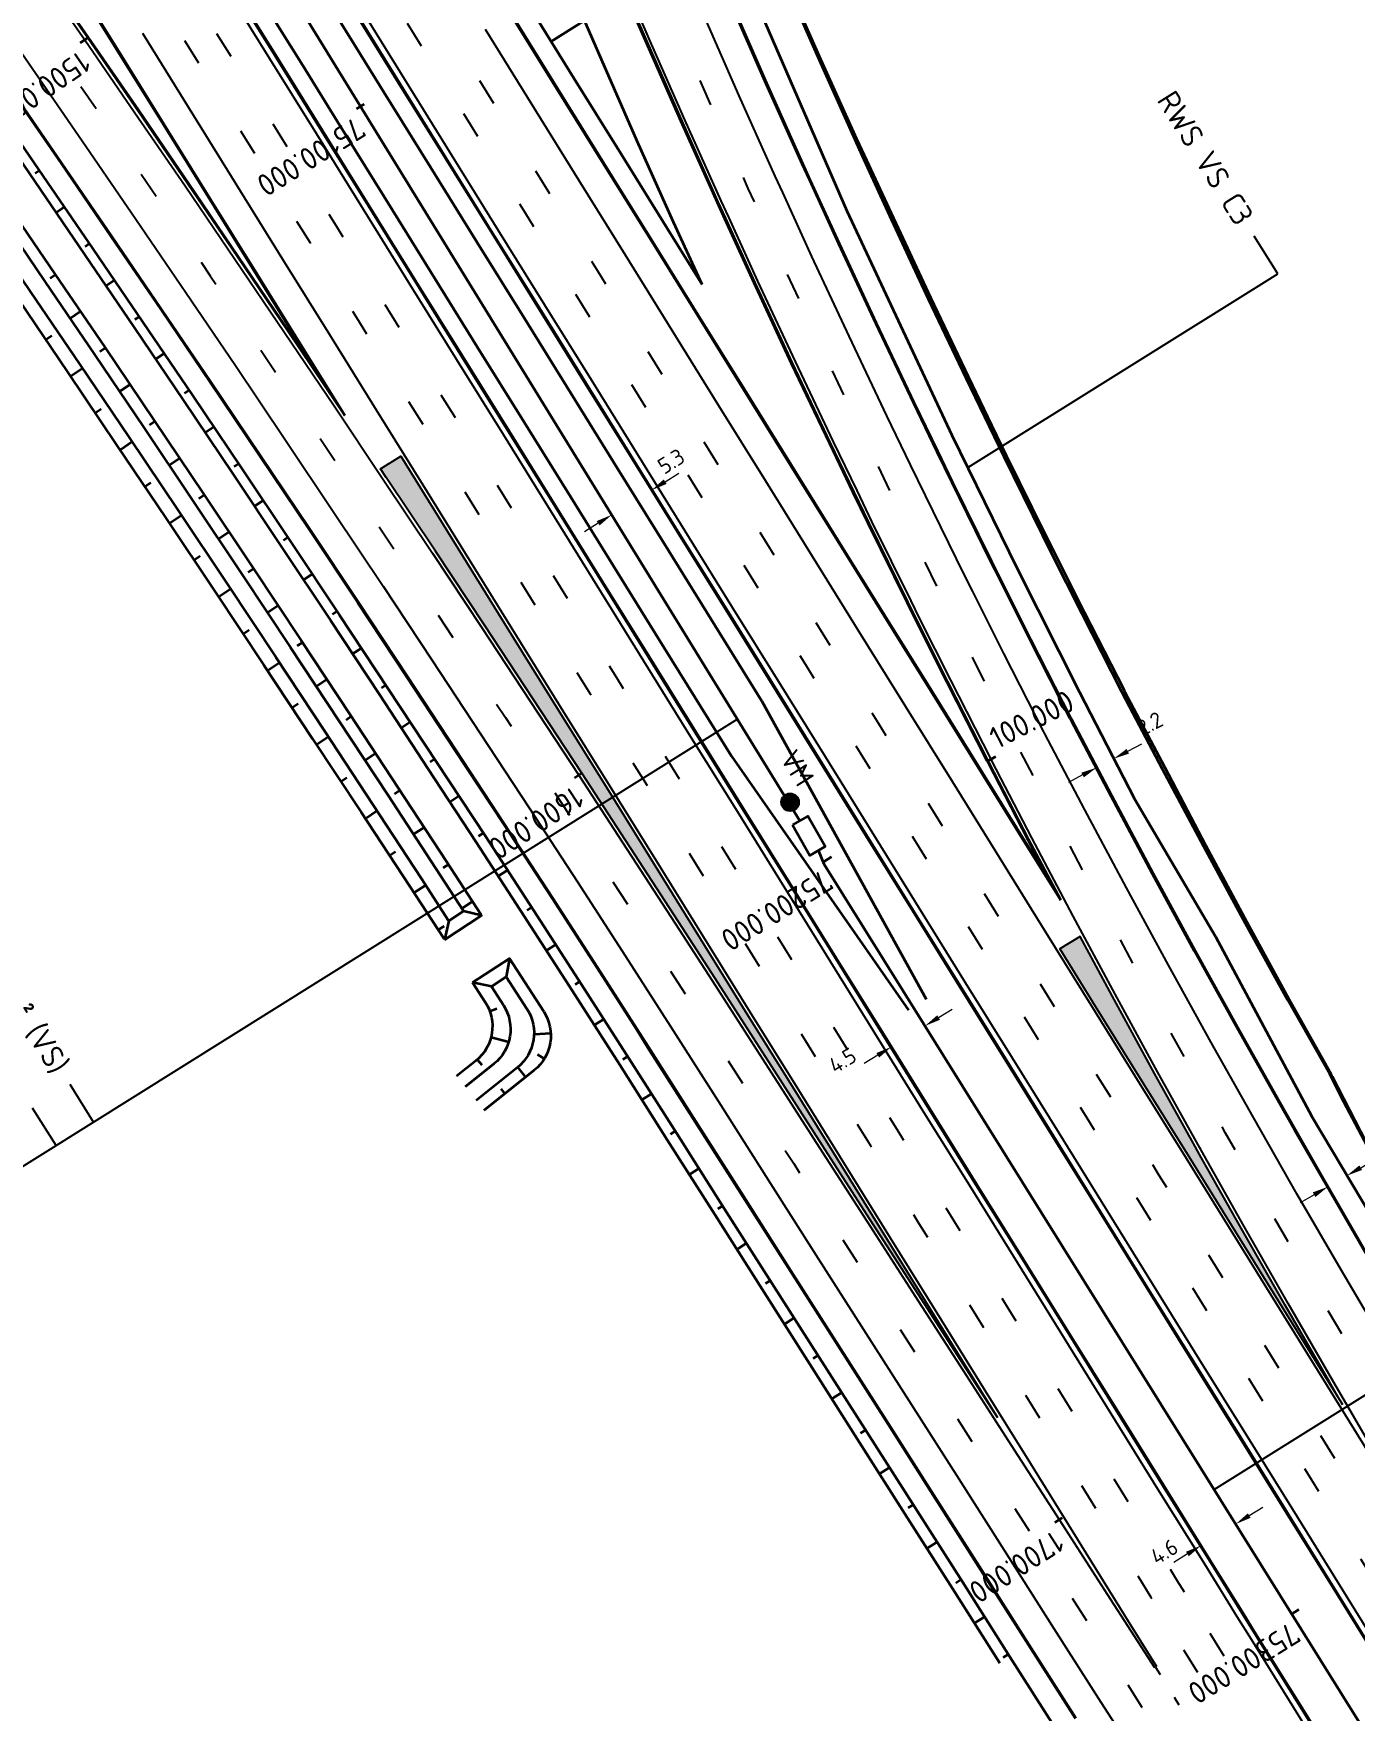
# Model space of a CAD drawing. Header units: metres. Extents: x 134219 to 139178, y 438661 to 444352.
# Drawn here: x 135722.4 to 135871.5, y 442470.7 to 442660 of the extents above; entities that cross this region are included whole.
import ezdxf
from ezdxf.enums import TextEntityAlignment as Align

# ---------------------------------------------------------------- set-up
doc = ezdxf.new("R2010")
doc.units = ezdxf.units.M
doc.linetypes.add('13strp', pattern=[4, 1, -3])
doc.linetypes.add('39strp', pattern=[12, 3, -9])
doc.layers.get('DEFPOINTS').update_dxf_attribs({"color": 193})
for name, color, linetype, lineweight in [('N-WE-KL-ET_HULPSTUK_MOF-S', 10, 'Continuous', 25), ('N-WE-KL-ET_LS_OV_KABEL-G', 10, 'KL-LS-OV-N', 35), ('N-WE-KL-ET_LS_OV_KABEL-M', 7, 'Continuous', 18), ('N-WE-KL-ET_LS_OV_KABEL-T25', 7, 'Continuous', 25), ('N-WE-KL-ET_MANTELBUIS-G', 10, 'Continuous', 35), ('N-WE-KL-MONITORING-T18', 1, 'Continuous', 25), ('Utd-geleiderail-nw', 8, 'glm a2ee v014$0$f2m40080', 35), ('Utd-ondergr-nw', 8, '13strp', 35), ('X-XX-AL-AANPIJLING-S', 7, 'Continuous', 25)]:
    doc.layers.add(name, color=color, linetype=linetype, lineweight=lineweight)
doc.layers.add('N-WE-KL-MONITORING-T25', color=2, linetype='Continuous')
doc.layers.add('Utd-weg-nw', color=8, linetype='Continuous')
doc.styles.add('alm a2ee v011$0$rtw_iso', font='NLCS-ISO.ttf')
doc.styles.add('ISO18', font='NLCS-ISO.ttf')
doc.styles.add('ISO25', font='NLCS-ISO.ttf')
doc.styles.add('NLCS-ISO', font='NLCS-ISO.ttf')
doc.styles.add('NLCS_18', font='NLCS-ISO.ttf', dxfattribs={"height": 1.8})
doc.linetypes.add('glm a2ee v014$0$f2m40080', pattern='A,2,-1,[160,RTW.shx,S=0.5,R=0,X=0,Y=0],-1', length=4)
doc.linetypes.add('KL-LS-OV-N', pattern='A,4,-1,[103,NLCS.SHX,S=0.75,R=0,X=0,Y=0],-1,4,-1.5,["0V",Standard,S=1,R=0,X=0,Y=-0.5],-3', length=14.5)
doc.dimstyles.new('NLCS_t18_pijl_Dimension_l3_h1', dxfattribs={"dimtxt": 1.8, "dimasz": 1.8, "dimexe": 2, "dimexo": 2, "dimgap": 0.7, "dimtad": 1, "dimdec": 1, "dimzin": 0, "dimdsep": 46, "dimtxsty": 'NLCS_18', "dimcen": 2.5, "dimdle": 2, "dimclrd": 256, "dimclre": 256, "dimclrt": 256, "dimadec": 1, "dimazin": 0, "dimtfac": 1, "dimtdec": 1, "dimtofl": 0, "dimtmove": 1, "dimatfit": 0, "dimfxl": 0, "dimtolj": 1, "dimtzin": 0, "dimlwd": 18, "dimlwe": 18, "dimarcsym": 0})

# ---------------------------------------------------------------- blocks, each defined once
blk = doc.blocks.new('SKL-ET_HULP_MOF_VERBINDINGSMOF-SO')
at = {"ltscale": 10}
h = blk.add_hatch(color=256, dxfattribs=at)
edge = h.paths.add_edge_path()
edge.add_arc((0, 0), 1, 0, 360)
blk.add_circle((0, 0), 1)
at = {"layer": 'N-WE-KL-MONITORING-T18', "style": 'ISO18', "flags": 1}
for tag, p in [('OMSCHRIJVING_LEGENDA', (0, -8.43)), ('LOCATIE', (0, -12.22)), ('MASTNUMMER', (0, -16)), ('VAN', (0, -19.78)), ('NAAR', (0, -23.57)), ('VOEDINGSPUNT', (0, -27.35)), ('GROEPSNUMMER', (0, -31.14)), ('OVERIGE_OPMERKING(EN)_1', (0, -34.92)), ('OVERIGE_OPMERKING(EN)_2', (0, -38.71))]:
    blk.add_attdef(tag, p, '', height=1.8, dxfattribs=at)
at = {"layer": 'N-WE-KL-MONITORING-T25', "style": 'ISO25'}
blk.add_attdef('SOORT_MOF', (0, 2.71), '', height=2.25, dxfattribs=at)
blk = doc.blocks.new('*D181')
at = {"layer": 'DEFPOINTS', "color": 0, "transparency": 16777216}
for p in [(135792.12, 442608.42), (135787.62, 442605.63), (135787.62, 442605.63)]:
    blk.add_point(p, dxfattribs=at)
at = {"layer": 'N-WE-KL-ET_LS_OV_KABEL-M', "linetype": 'Continuous', "lineweight": 18, "transparency": 16777216}
for p, q in [((135793.65, 442609.37), (135795.18, 442610.32)), ((135786.09, 442604.68), (135784.56, 442603.73))]:
    blk.add_line(p, q, dxfattribs=at)
at = {"layer": 'N-WE-KL-ET_LS_OV_KABEL-M', "lineweight": 18, "transparency": 16777216}
for p, q in [((135792.12, 442608.42), (135791.07, 442610.12)), ((135787.62, 442605.63), (135786.57, 442607.33))]:
    blk.add_line(p, q, dxfattribs=at)
at = {"layer": 'N-WE-KL-ET_LS_OV_KABEL-M', "transparency": 16777216}
for points in [[(135793.49, 442609.63), (135793.81, 442609.12), (135792.12, 442608.42)], [(135785.93, 442604.93), (135786.25, 442604.43), (135787.62, 442605.63)]]:
    blk.add_solid(points, dxfattribs=at)
at = {"layer": 'N-WE-KL-ET_LS_OV_KABEL-M', "transparency": 16777216, "insert": (135794.33, 442611.68), "char_height": 1.8, "attachment_point": 5, "rotation": 31.8363, "style": 'NLCS_18'}
blk.add_mtext('\\A1;5.3', dxfattribs=at)
blk = doc.blocks.new('*D200')
at = {"layer": 'DEFPOINTS', "color": 0, "transparency": 16777216}
for p in [(135822.98, 442547.95), (135822.98, 442547.95), (135819.18, 442545.58)]:
    blk.add_point(p, dxfattribs=at)
at = {"layer": 'N-WE-KL-ET_LS_OV_KABEL-M', "lineweight": 18, "transparency": 16777216}
for p, q in [((135822.98, 442547.95), (135821.93, 442549.65)), ((135819.18, 442545.58), (135818.12, 442547.28))]:
    blk.add_line(p, q, dxfattribs=at)
at = {"layer": 'N-WE-KL-ET_LS_OV_KABEL-M', "linetype": 'Continuous', "lineweight": 18, "transparency": 16777216}
for p, q in [((135824.51, 442548.9), (135826.04, 442549.85)), ((135817.65, 442544.64), (135816.12, 442543.69))]:
    blk.add_line(p, q, dxfattribs=at)
at = {"layer": 'N-WE-KL-ET_LS_OV_KABEL-M', "transparency": 16777216}
for points in [[(135824.36, 442549.15), (135824.67, 442548.64), (135822.98, 442547.95)], [(135817.49, 442544.89), (135817.81, 442544.38), (135819.18, 442545.58)]]:
    blk.add_solid(points, dxfattribs=at)
at = {"layer": 'N-WE-KL-ET_LS_OV_KABEL-M', "transparency": 16777216, "insert": (135813.67, 442544.05), "char_height": 1.8, "attachment_point": 5, "rotation": 31.8363, "style": 'NLCS_18'}
blk.add_mtext('\\A1;4.5', dxfattribs=at)
blk = doc.blocks.new('*D201')
at = {"layer": 'DEFPOINTS', "color": 0, "transparency": 16777216}
for p in [(135858.05, 442491.73), (135858.05, 442491.73), (135854.13, 442489.3)]:
    blk.add_point(p, dxfattribs=at)
at = {"layer": 'N-WE-KL-ET_LS_OV_KABEL-M', "linetype": 'Continuous', "lineweight": 18, "transparency": 16777216}
for p, q in [((135859.57, 442492.68), (135861.1, 442493.63)), ((135852.6, 442488.35), (135851.07, 442487.4))]:
    blk.add_line(p, q, dxfattribs=at)
at = {"layer": 'N-WE-KL-ET_LS_OV_KABEL-M', "lineweight": 18, "transparency": 16777216}
for p, q in [((135858.05, 442491.73), (135859.1, 442490.03)), ((135854.13, 442489.3), (135855.18, 442487.6))]:
    blk.add_line(p, q, dxfattribs=at)
at = {"layer": 'N-WE-KL-ET_LS_OV_KABEL-M', "transparency": 16777216}
for points in [[(135859.42, 442492.94), (135859.73, 442492.43), (135858.05, 442491.73)], [(135852.44, 442488.6), (135852.76, 442488.09), (135854.13, 442489.3)]]:
    blk.add_solid(points, dxfattribs=at)
at = {"layer": 'N-WE-KL-ET_LS_OV_KABEL-M', "transparency": 16777216, "insert": (135849.98, 442488.61), "char_height": 1.8, "attachment_point": 5, "rotation": 31.8363, "style": 'NLCS_18'}
blk.add_mtext('\\A1;4.6', dxfattribs=at)
blk = doc.blocks.new('*D203')
at = {"layer": 'DEFPOINTS', "color": 0, "transparency": 16777216}
for p in [(135844.28, 442578.11), (135844.28, 442578.11), (135842.37, 442577.11)]:
    blk.add_point(p, dxfattribs=at)
at = {"layer": 'N-WE-KL-ET_LS_OV_KABEL-M', "lineweight": 18, "transparency": 16777216}
for p, q in [((135844.28, 442578.11), (135843.35, 442579.88)), ((135842.37, 442577.11), (135843.3, 442575.34))]:
    blk.add_line(p, q, dxfattribs=at)
at = {"layer": 'N-WE-KL-ET_LS_OV_KABEL-M', "linetype": 'Continuous', "lineweight": 18, "transparency": 16777216}
for p, q in [((135845.87, 442578.95), (135847.46, 442579.79)), ((135840.77, 442576.27), (135839.18, 442575.43))]:
    blk.add_line(p, q, dxfattribs=at)
at = {"layer": 'N-WE-KL-ET_LS_OV_KABEL-M', "transparency": 16777216}
for points in [[(135845.73, 442579.21), (135846.01, 442578.68), (135844.28, 442578.11)], [(135840.63, 442576.53), (135840.91, 442576), (135842.37, 442577.11)]]:
    blk.add_solid(points, dxfattribs=at)
at = {"layer": 'N-WE-KL-ET_LS_OV_KABEL-M', "transparency": 16777216, "insert": (135848.35, 442582.06), "char_height": 1.8, "attachment_point": 5, "rotation": 27.7218, "style": 'NLCS_18'}
blk.add_mtext('\\A1;2.2', dxfattribs=at)
blk = doc.blocks.new('*D204')
at = {"layer": 'DEFPOINTS', "color": 0, "transparency": 16777216}
for p in [(135870.6, 442531.05), (135870.6, 442531.05), (135868.46, 442529.8)]:
    blk.add_point(p, dxfattribs=at)
at = {"layer": 'N-WE-KL-ET_LS_OV_KABEL-M', "lineweight": 18, "transparency": 16777216}
for p, q in [((135870.6, 442531.05), (135869.6, 442532.78)), ((135868.46, 442529.8), (135867.45, 442531.53))]:
    blk.add_line(p, q, dxfattribs=at)
at = {"layer": 'N-WE-KL-ET_LS_OV_KABEL-M', "linetype": 'Continuous', "lineweight": 18, "transparency": 16777216}
for p, q in [((135872.16, 442531.95), (135873.72, 442532.86)), ((135866.9, 442528.9), (135865.34, 442528))]:
    blk.add_line(p, q, dxfattribs=at)
at = {"layer": 'N-WE-KL-ET_LS_OV_KABEL-M', "transparency": 16777216}
for points in [[(135872.01, 442532.21), (135872.31, 442531.69), (135870.6, 442531.05)], [(135866.75, 442529.16), (135867.05, 442528.64), (135868.46, 442529.8)]]:
    blk.add_solid(points, dxfattribs=at)
at = {"layer": 'N-WE-KL-ET_LS_OV_KABEL-M', "transparency": 16777216, "insert": (135874.49, 442535.16), "char_height": 1.8, "attachment_point": 5, "rotation": 30.1344, "style": 'NLCS_18'}
blk.add_mtext('\\A1;2.5', dxfattribs=at)

msp = doc.modelspace()

# ---------------------------------------------------------------- hatches: boundary and pattern name
at = {"layer": 'Utd-weg-nw', "linetype": 'Continuous'}
for points in [[(135831.17, 442503.76), (135827.63, 442509.26), (135822.22, 442517.67), (135816.8, 442526.07), (135811.39, 442534.48), (135805.98, 442542.89), (135800.56, 442551.3), (135799.28, 442553.29), (135795.14, 442559.7), (135789.7, 442568.09), (135784.24, 442576.47), (135778.75, 442584.83), (135773.25, 442593.18), (135767.72, 442601.52), (135762.18, 442609.84), (135761.53, 442610.81), (135763.82, 442612.24), (135765.96, 442608.8), (135771.23, 442600.3), (135776.51, 442591.8), (135781.78, 442583.31), (135787.06, 442574.81), (135792.33, 442566.32), (135797.61, 442557.82), (135802.88, 442549.33), (135808.16, 442540.83), (135813.43, 442532.34), (135818.71, 442523.84), (135823.98, 442515.34), (135829.26, 442506.85)], [(135870.12, 442505.21), (135868.63, 442507.77), (135863.63, 442516.43), (135858.67, 442525.11), (135853.81, 442533.71), (135853.75, 442533.82), (135853.65, 442534), (135848.89, 442542.57), (135844.09, 442551.34), (135840.48, 442558.06), (135838.19, 442556.64), (135842.19, 442550.19), (135847.46, 442541.7), (135852.74, 442533.2), (135858.01, 442524.7), (135863.29, 442516.21), (135868.56, 442507.71), (135870.12, 442505.21)]]:
    msp.add_hatch(color=256, dxfattribs=at).paths.add_polyline_path(points)

# ---------------------------------------------------------------- linework, layer by layer
at = {"layer": 'N-WE-KL-ET_LS_OV_KABEL-G', "flags": 128}
for points, elevation in [([(135620.88, 442877.43), (135620.58, 442877.07), (135623.1, 442873.1), (135808.85, 442571.11)], 1.95), ([(135747.28, 442817.42), (135748.85, 442812.3), (135753.18, 442798.69), (135759.28, 442779.65), (135766.98, 442756.72), (135768.94, 442751.33), (135776.94, 442729.3), (135780.2, 442721.47), (135788.86, 442699.92), (135796.6, 442680.56), (135801.31, 442669.52), (135814.14, 442639.94), (135825.99, 442614.64), (135833.39, 442599.59), (135840.41, 442585.62), (135846.61, 442573.57), (135855.75, 442558.03), (135866.63, 442537.71), (135893.63, 442492.47), (135903.12, 442476.87), (135921.69, 442446.61), (135932.97, 442428.48), (135935.02, 442425.17)], 1.67), ([(135810.93, 442567.73), (135810.94, 442567.72), (135811.57, 442566.24), (135890, 442440.49), (135917.51, 442397.79), (135918.36, 442396.37), (135921.31, 442391.57), (135924.12, 442387.09), (135925.56, 442384.78)], 1.47)]:
    msp.add_lwpolyline(points, dxfattribs=dict(at, elevation=elevation))
at = {"layer": 'N-WE-KL-ET_MANTELBUIS-G', "flags": 128}
msp.add_lwpolyline([(135808.02, 442570.64), (135809.99, 442567.2), (135811.73, 442568.19), (135809.76, 442571.63)], close=True, dxfattribs=at)
at = {"layer": 'Utd-geleiderail-nw', "linetype": 'Continuous', "flags": 128}
for points in [[(135746.07, 442667.08), (135751.35, 442658.58), (135752.74, 442656.33), (135756.62, 442650.08), (135761.9, 442641.59), (135767.17, 442633.09), (135772.45, 442624.6), (135777.72, 442616.1), (135783, 442607.61), (135788.27, 442599.11), (135793.55, 442590.62), (135801.14, 442578.38), (135821.1, 442549.71)], [(135756.62, 442661.85), (135761.89, 442653.35), (135767.17, 442644.86), (135772.44, 442636.36), (135777.72, 442627.87), (135782.99, 442619.37), (135788.27, 442610.88), (135793.54, 442602.38), (135804.57, 442584.61), (135823.1, 442550.95)]]:
    msp.add_lwpolyline(points, dxfattribs=at)
at = {"layer": 'Utd-ondergr-nw', "color": 7, "linetype": 'Continuous'}
for p, q in [((135728.47, 442659.48), (135727.64, 442658.92)), ((135759.68, 442651.98), (135758.83, 442651.46)), ((135830.08, 442577.88), (135830.97, 442578.34)), ((135784.24, 442576.47), (135783.4, 442575.92)), ((135812.43, 442567.03), (135811.58, 442566.5)), ((135812.43, 442567.03), (135811.58, 442566.5)), ((135838.46, 442492.44), (135837.62, 442491.9)), ((135865.18, 442482.07), (135864.33, 442481.54))]:
    msp.add_line(p, q, dxfattribs=at)
at = {"layer": 'Utd-ondergr-nw', "linetype": 'Continuous'}
for p, q in [((135773.85, 442549.63), (135774.65, 442549.92)), ((135774, 442546.68), (135776, 442546.16)), ((135778.85, 442547.02), (135780.74, 442547.12)), ((135772.45, 442544.16), (135772.96, 442543.57)), ((135779.23, 442544.73), (135780.02, 442544.25)), ((135777, 442543.28), (135777.89, 442542.16)), ((135775.1, 442540.85), (135775.55, 442540.29))]:
    msp.add_line(p, q, dxfattribs=at)
at = {"layer": 'Utd-ondergr-nw', "linetype": 'Continuous', "flags": 128}
for points in [[(135722.77, 442667.71), (135728.47, 442659.48), (135734.14, 442651.25), (135739.79, 442642.99), (135745.41, 442634.73), (135751.02, 442626.45), (135756.61, 442618.15), (135757.49, 442616.85)], [(135722.83, 442667.75), (135728.52, 442659.52), (135734.19, 442651.29), (135739.84, 442643.03), (135745.47, 442634.77), (135751.08, 442626.49), (135755.38, 442620.11)], [(135702.24, 442665.58), (135707.92, 442657.4), (135713.57, 442649.21), (135719.2, 442641), (135724.82, 442632.77), (135730.41, 442624.54), (135735.98, 442616.29), (135741.53, 442608.02), (135747.06, 442599.74), (135752.57, 442591.45), (135758.06, 442583.14), (135763.53, 442574.82), (135768.97, 442566.49), (135772.87, 442560.5)], [(135726.47, 442666.67), (135731.74, 442658.18), (135737.02, 442649.68), (135742.29, 442641.19), (135747.57, 442632.69), (135752.84, 442624.19), (135755.38, 442620.11)], [(135726.53, 442666.71), (135731.8, 442658.21), (135737.08, 442649.72), (135742.35, 442641.22), (135747.63, 442632.73), (135752.9, 442624.23), (135757.49, 442616.85)], [(135744.33, 442665.99), (135749.61, 442657.5), (135754.88, 442649), (135760.16, 442640.51), (135765.43, 442632.01), (135770.71, 442623.52), (135775.98, 442615.02), (135781.26, 442606.52), (135786.53, 442598.03), (135791.81, 442589.53), (135797.08, 442581.04), (135802.36, 442572.54), (135807.63, 442564.05), (135812.91, 442555.55), (135818.18, 442547.06), (135823.46, 442538.56), (135828.73, 442530.06), (135834.01, 442521.57), (135839.28, 442513.07), (135844.56, 442504.58), (135849.83, 442496.08), (135855.11, 442487.59), (135858.78, 442481.67)], [(135744.39, 442666.03), (135749.67, 442657.54), (135754.94, 442649.04), (135760.22, 442640.54), (135765.49, 442632.05), (135770.77, 442623.55), (135776.04, 442615.06), (135781.32, 442606.56), (135786.59, 442598.07), (135791.87, 442589.57), (135797.14, 442581.07), (135802.42, 442572.58), (135807.69, 442564.08), (135812.97, 442555.59), (135818.24, 442547.09), (135823.52, 442538.6), (135828.79, 442530.1), (135834.07, 442521.61), (135839.34, 442513.11), (135844.62, 442504.61), (135849.89, 442496.12), (135855.17, 442487.62), (135858.84, 442481.7)], [(135873.21, 442533.76), (135870.26, 442539.4), (135868.66, 442542.5), (135863.95, 442550.87), (135859.17, 442559.51), (135854.45, 442568.19), (135849.79, 442576.91), (135845.3, 442585.44), (135845.19, 442585.66), (135840.7, 442594.46), (135837.23, 442601.39), (135836.28, 442603.3), (135831.91, 442612.16), (135830.25, 442615.59), (135827.61, 442621.06), (135823.38, 442629.99), (135819.21, 442638.95), (135815.93, 442646.1), (135815.1, 442647.94), (135811.06, 442656.95), (135807.08, 442666)], [(135873.45, 442533.52), (135868.96, 442542.21), (135868.9, 442542.31), (135868.81, 442542.49), (135864.09, 442550.94), (135859.36, 442559.62), (135854.69, 442568.32), (135850.07, 442577.06), (135845.59, 442585.59), (135845.48, 442585.8), (135840.99, 442594.61), (135837.51, 442601.53), (135836.56, 442603.44), (135832.19, 442612.3), (135830.52, 442615.73), (135827.89, 442621.19), (135823.64, 442630.11), (135819.45, 442639.06), (135816.14, 442646.2), (135815.3, 442648.03), (135811.22, 442657.02), (135807.23, 442666.07)], [(135699.43, 442663.62), (135705.1, 442655.45), (135710.75, 442647.26), (135716.38, 442639.06), (135721.99, 442630.84), (135727.58, 442622.61), (135733.14, 442614.37), (135738.69, 442606.11), (135744.21, 442597.84), (135749.72, 442589.55), (135755.2, 442581.26), (135760.67, 442572.94), (135766.11, 442564.62), (135769.25, 442559.79)], [(135701.07, 442664.77), (135706.75, 442656.59), (135712.4, 442648.4), (135718.03, 442640.19), (135723.64, 442631.97), (135729.23, 442623.74), (135734.8, 442615.49), (135740.35, 442607.23), (135745.88, 442598.95), (135751.38, 442590.66), (135756.87, 442582.36), (135762.34, 442574.04), (135767.78, 442565.71), (135770.92, 442560.88)], [(135778.08, 442663.4), (135783.35, 442654.91), (135788.63, 442646.41), (135793.9, 442637.92), (135797.81, 442631.62)], [(135837.28, 442563.92), (135834.62, 442568.97), (135830.13, 442577.63), (135830.01, 442577.85), (135825.47, 442586.76), (135821.95, 442593.77), (135820.99, 442595.71), (135816.57, 442604.68), (135814.88, 442608.15), (135812.22, 442613.69), (135807.93, 442622.73), (135803.71, 442631.8), (135800.39, 442639.04), (135799.55, 442640.89), (135795.45, 442650.02), (135791.43, 442659.18), (135789.41, 442663.83)], [(135838.3, 442562.15), (135834.68, 442569), (135830.19, 442577.66), (135830.08, 442577.88), (135825.53, 442586.79), (135822.01, 442593.8), (135821.05, 442595.74), (135816.63, 442604.71), (135814.95, 442608.18), (135812.28, 442613.72), (135807.99, 442622.76), (135803.77, 442631.83), (135800.45, 442639.07), (135799.61, 442640.92), (135795.52, 442650.05), (135791.49, 442659.21), (135789.48, 442663.86)], [(135872.88, 442522.05), (135867.87, 442530.68), (135864.69, 442536.22), (135862.96, 442539.27), (135858.21, 442547.71), (135853.41, 442556.39), (135848.67, 442565.12), (135843.99, 442573.87), (135839.48, 442582.45), (135839.37, 442582.66), (135834.86, 442591.51), (135831.37, 442598.47), (135830.41, 442600.38), (135826.03, 442609.29), (135824.35, 442612.74), (135821.71, 442618.23), (135817.45, 442627.2), (135813.26, 442636.2), (135809.97, 442643.39), (135809.13, 442645.23), (135805.07, 442654.29), (135801.07, 442663.38)], [(135872.94, 442522.09), (135867.93, 442530.71), (135864.75, 442536.26), (135863.02, 442539.31), (135858.28, 442547.74), (135853.47, 442556.43), (135848.73, 442565.15), (135844.05, 442573.9), (135839.54, 442582.48), (135839.43, 442582.69), (135834.92, 442591.54), (135831.43, 442598.5), (135830.47, 442600.41), (135826.09, 442609.32), (135824.42, 442612.77), (135821.77, 442618.26), (135817.51, 442627.23), (135813.32, 442636.23), (135810.03, 442643.42), (135809.2, 442645.26), (135805.13, 442654.32), (135801.14, 442663.41)], [(135698.08, 442662.68), (135703.75, 442654.51), (135709.42, 442646.34), (135715.05, 442638.15), (135720.65, 442629.93), (135726.22, 442621.69), (135731.78, 442613.45), (135737.34, 442605.2), (135742.86, 442596.93), (135748.36, 442588.65), (135753.85, 442580.36), (135759.33, 442572.06), (135764.79, 442563.75), (135768.7, 442557.77)], [(135758.3, 442662.89), (135763.57, 442654.4), (135768.85, 442645.9), (135774.12, 442637.41), (135779.4, 442628.91), (135784.67, 442620.42), (135789.95, 442611.92), (135795.22, 442603.43), (135800.5, 442594.93), (135805.77, 442586.43), (135811.05, 442577.94), (135816.32, 442569.44), (135821.6, 442560.95), (135826.87, 442552.45), (135832.15, 442543.96), (135837.42, 442535.46), (135842.7, 442526.97), (135847.97, 442518.47), (135853.25, 442509.97), (135858.52, 442501.48), (135863.8, 442492.98), (135869.07, 442484.49)], [(135758.36, 442662.93), (135763.63, 442654.44), (135768.91, 442645.94), (135774.18, 442637.44), (135779.46, 442628.95), (135784.73, 442620.45), (135790.01, 442611.96), (135795.28, 442603.46), (135800.56, 442594.97), (135805.83, 442586.47), (135811.11, 442577.98), (135816.38, 442569.48), (135821.66, 442560.98), (135826.93, 442552.49), (135832.21, 442543.99), (135837.48, 442535.5), (135842.76, 442527), (135848.03, 442518.51), (135853.31, 442510.01), (135858.58, 442501.52), (135863.86, 442493.02), (135869.13, 442484.52)], [(135776.16, 442662.22), (135781.44, 442653.72), (135786.71, 442645.23), (135791.99, 442636.73), (135797.26, 442628.23), (135802.54, 442619.74), (135807.81, 442611.24), (135813.09, 442602.75), (135818.36, 442594.25), (135823.64, 442585.76), (135828.91, 442577.26), (135834.19, 442568.76), (135838.3, 442562.15)], [(135776.22, 442662.25), (135781.5, 442653.76), (135786.77, 442645.26), (135792.05, 442636.77), (135797.32, 442628.27), (135802.6, 442619.78), (135807.87, 442611.28), (135813.15, 442602.78), (135818.42, 442594.29), (135823.7, 442585.79), (135828.97, 442577.3), (135834.25, 442568.8), (135837.28, 442563.92)], [(135784.42, 442661.34), (135780.77, 442659.07)], [(135797.81, 442631.62), (135795.45, 442636.79), (135794.6, 442638.66), (135790.49, 442647.82), (135786.45, 442657.01), (135784.43, 442661.68)], [(135717.77, 442652.1), (135723.42, 442643.89), (135729.05, 442635.66), (135734.66, 442627.42), (135740.25, 442619.17), (135745.82, 442610.9), (135751.37, 442602.62), (135756.9, 442594.32), (135762.4, 442586.01), (135767.89, 442577.69), (135773.36, 442569.35), (135778.8, 442561), (135784.22, 442552.64), (135788.32, 442546.23), (135789.59, 442544.23), (135794.96, 442535.8), (135800.33, 442527.36), (135805.71, 442518.93), (135811.08, 442510.49), (135816.45, 442502.06), (135821.82, 442493.62), (135827.2, 442485.19), (135832.57, 442476.75), (135837.87, 442468.43)], [(135719.81, 442653.51), (135725.46, 442645.29), (135731.1, 442637.06), (135736.71, 442628.82), (135742.31, 442620.56), (135747.88, 442612.28), (135753.43, 442604), (135758.96, 442595.7), (135764.47, 442587.38), (135769.96, 442579.05), (135775.43, 442570.71), (135780.88, 442562.36), (135786.31, 442553.99), (135790.4, 442547.57), (135791.67, 442545.57), (135797.05, 442537.14), (135802.42, 442528.7), (135807.79, 442520.27), (135813.16, 442511.83), (135818.54, 442503.4), (135823.91, 442494.97), (135829.28, 442486.53), (135834.65, 442478.1), (135839.96, 442469.77)], [(135719.86, 442653.55), (135725.52, 442645.33), (135731.16, 442637.1), (135736.77, 442628.86), (135742.36, 442620.6), (135747.94, 442612.32), (135753.49, 442604.04), (135759.02, 442595.74), (135764.53, 442587.42), (135770.02, 442579.09), (135775.49, 442570.75), (135780.94, 442562.39), (135786.37, 442554.03), (135790.46, 442547.61), (135791.73, 442545.61), (135797.11, 442537.18), (135802.48, 442528.74), (135807.85, 442520.31), (135813.22, 442511.87), (135818.6, 442503.44), (135823.97, 442495), (135829.34, 442486.57), (135834.71, 442478.13), (135840.02, 442469.81)], [(135716.86, 442651.48), (135722.5, 442643.26), (135728.12, 442635.03), (135733.72, 442626.78), (135739.3, 442618.52), (135744.85, 442610.25), (135750.39, 442601.96), (135755.9, 442593.66), (135761.4, 442585.35), (135766.87, 442577.02), (135772.32, 442568.68), (135777.75, 442560.32), (135783.16, 442551.96), (135787.25, 442545.54), (135788.52, 442543.54), (135793.88, 442535.1), (135799.25, 442526.66), (135804.61, 442518.22), (135809.98, 442509.78), (135815.34, 442501.34), (135820.7, 442492.9), (135826.07, 442484.46), (135831.43, 442476.02)], [(135722.54, 442644.19), (135723, 442644.5)], [(135724.9, 442639.75), (135725.82, 442640.38)], [(135728.18, 442635.93), (135728.65, 442636.25)], [(135724.25, 442632.35), (135724.83, 442632.75)], [(135730.53, 442631.48), (135731.46, 442632.12)], [(135726.47, 442627.81), (135727.65, 442628.61)], [(135733.81, 442627.66), (135734.28, 442627.98)], [(135724.41, 442625.83), (135723.74, 442625.37)], [(135729.86, 442624.08), (135730.45, 442624.47)], [(135736.14, 442623.2), (135737.09, 442623.84)], [(135727.89, 442622.15), (135726.53, 442621.23)], [(135732.07, 442619.54), (135733.25, 442620.33)], [(135739.41, 442619.38), (135739.89, 442619.7)], [(135730.01, 442617.55), (135729.33, 442617.09)], [(135735.46, 442615.79), (135736.05, 442616.19)], [(135741.72, 442614.91), (135742.69, 442615.55)], [(135733.48, 442613.86), (135732.12, 442612.94)], [(135737.65, 442611.24), (135738.84, 442612.04)], [(135745, 442611.08), (135745.48, 442611.41)], [(135735.6, 442609.25), (135734.92, 442608.8)], [(135741.03, 442607.49), (135741.62, 442607.89)], [(135747.29, 442606.6), (135748.27, 442607.25)], [(135739.06, 442605.56), (135737.71, 442604.65)], [(135743.22, 442602.94), (135744.4, 442603.73)], [(135750.56, 442602.77), (135751.05, 442603.1)], [(135741.16, 442600.95), (135740.48, 442600.5)], [(135746.58, 442599.17), (135747.18, 442599.57)], [(135752.84, 442598.28), (135753.82, 442598.93)], [(135744.61, 442597.24), (135743.25, 442596.34)], [(135748.76, 442594.62), (135749.95, 442595.41)], [(135756.1, 442594.44), (135756.6, 442594.77)], [(135746.7, 442592.63), (135746.02, 442592.17)], [(135752.12, 442590.85), (135752.71, 442591.24)], [(135758.36, 442589.94), (135759.36, 442590.6)], [(135750.14, 442588.91), (135748.78, 442588.01)], [(135754.28, 442586.28), (135755.47, 442587.07)], [(135761.62, 442586.1), (135762.12, 442586.44)], [(135752.22, 442584.29), (135751.54, 442583.84)], [(135757.63, 442582.5), (135758.22, 442582.9)], [(135763.86, 442581.59), (135764.88, 442582.26)], [(135755.66, 442580.57), (135754.3, 442579.67)], [(135759.78, 442577.94), (135760.97, 442578.72)], [(135767.12, 442577.75), (135767.63, 442578.08)], [(135757.73, 442575.95), (135757.06, 442575.5)], [(135763.12, 442574.15), (135763.71, 442574.54)], [(135769.35, 442573.23), (135770.37, 442573.9)], [(135761.15, 442572.21), (135759.81, 442571.33)], [(135765.26, 442569.58), (135766.45, 442570.36)], [(135772.6, 442569.38), (135773.12, 442569.72)], [(135763.22, 442567.59), (135762.55, 442567.16)], [(135768.59, 442565.78), (135769.18, 442566.17)], [(135774.81, 442564.85), (135775.85, 442565.53)], [(135766.62, 442563.84), (135765.29, 442562.98)], [(135770.72, 442561.2), (135771.91, 442561.98)], [(135778.06, 442561), (135778.58, 442561.34)], [(135768.69, 442559.22), (135768.03, 442558.79)], [(135780.25, 442556.46), (135781.3, 442557.14)], [(135783.5, 442552.61), (135784.03, 442552.95)], [(135785.65, 442548.05), (135786.72, 442548.73)], [(135788.87, 442544.17), (135789.41, 442544.51)], [(135791.02, 442539.61), (135792.1, 442540.3)], [(135794.24, 442535.73), (135794.78, 442536.08)], [(135796.38, 442531.17), (135797.47, 442531.86)], [(135799.61, 442527.3), (135800.15, 442527.64)], [(135801.75, 442522.73), (135802.84, 442523.43)], [(135804.98, 442518.86), (135805.53, 442519.21)], [(135807.11, 442514.29), (135808.21, 442514.99)], [(135810.35, 442510.42), (135810.9, 442510.77)], [(135812.47, 442505.85), (135813.59, 442506.56)], [(135815.71, 442501.99), (135816.27, 442502.34)], [(135817.84, 442497.41), (135818.96, 442498.12)], [(135821.08, 442493.55), (135821.64, 442493.91)], [(135823.2, 442488.97), (135824.33, 442489.69)], [(135826.45, 442485.11), (135827.02, 442485.47)], [(135869.07, 442484.49), (135874.35, 442475.99), (135879.62, 442467.5), (135884.9, 442459), (135890.17, 442450.5), (135895.45, 442442.01), (135900.72, 442433.51), (135906, 442425.02), (135911.27, 442416.52), (135916.55, 442408.03), (135921.82, 442399.53), (135927.1, 442391.04), (135932.37, 442382.54), (135937.65, 442374.04), (135942.92, 442365.55), (135948.2, 442357.05), (135953.47, 442348.56)], [(135869.13, 442484.52), (135874.41, 442476.03), (135879.68, 442467.53), (135884.96, 442459.04), (135890.23, 442450.54), (135895.51, 442442.05), (135900.78, 442433.55), (135906.06, 442425.06), (135911.33, 442416.56), (135916.61, 442408.06), (135921.88, 442399.57), (135927.16, 442391.07), (135932.43, 442382.58), (135937.71, 442374.08), (135942.98, 442365.59), (135948.26, 442357.09), (135953.53, 442348.59)], [(135858.78, 442481.67), (135860.38, 442479.09), (135865.66, 442470.6), (135870.93, 442462.1), (135876.21, 442453.6), (135881.48, 442445.11), (135886.76, 442436.61), (135892.03, 442428.12), (135897.31, 442419.62), (135902.58, 442411.13), (135907.86, 442402.63), (135913.13, 442394.14), (135918.41, 442385.64), (135923.68, 442377.14), (135928.96, 442368.65), (135934.23, 442360.15), (135939.51, 442351.66), (135944.78, 442343.16), (135950.06, 442334.67), (135955.33, 442326.17)], [(135858.84, 442481.7), (135860.44, 442479.13), (135865.72, 442470.63), (135870.99, 442462.14), (135876.27, 442453.64), (135881.54, 442445.15), (135886.82, 442436.65), (135892.09, 442428.15), (135897.37, 442419.66), (135902.64, 442411.16), (135907.92, 442402.67), (135913.19, 442394.17), (135918.47, 442385.68), (135923.74, 442377.18), (135929.01, 442368.69), (135934.29, 442360.19), (135939.56, 442351.69), (135944.84, 442343.2), (135950.11, 442334.7), (135955.39, 442326.21)], [(135828.57, 442480.53), (135829.7, 442481.25)], [(135831.82, 442476.67), (135832.39, 442477.04)]]:
    msp.add_lwpolyline(points, dxfattribs=at)
at = {"layer": 'Utd-ondergr-nw', "linetype": 'Continuous'}
for points in [[(135768.76, 442557.67), (135772.93, 442560.4), (135770.9, 442560.91), (135769.22, 442559.82)], [(135771.91, 442552.84), (135776.07, 442555.56), (135775.72, 442553.49), (135774.04, 442552.39)]]:
    msp.add_lwpolyline(points, close=True, dxfattribs=at)
for points in [[(135776.07, 442555.56), (135779.94, 442549.57)], [(135775.72, 442553.49), (135778.05, 442549.88)], [(135771.91, 442552.84), (135773.34, 442550.64)], [(135774.04, 442552.39), (135775.4, 442550.29)]]:
    msp.add_lwpolyline(points, dxfattribs=at)
for points in [[(135773.34, 442550.64, -0.385684), (135772.28, 442544.01), (135770.11, 442542.28)], [(135775.4, 442550.29, -0.384908), (135774.32, 442543.67), (135771.08, 442541.07)], [(135778.05, 442549.88, -0.384915), (135776.97, 442543.26), (135772.31, 442539.53)], [(135779.94, 442549.57, -0.384907), (135778.87, 442542.95), (135773.2, 442538.41)]]:
    msp.add_lwpolyline(points, format="xyb", dxfattribs=at)
at = {"layer": 'Utd-weg-nw', "linetype": '39strp', "flags": 128}
for points in [[(135448.38, 443097.74), (135451.1, 443094.2), (135457.15, 443086.27), (135463.18, 443078.32), (135469.2, 443070.36), (135475.19, 443062.38), (135481.16, 443054.39), (135487.11, 443046.39), (135493.05, 443038.37), (135498.96, 443030.33), (135504.85, 443022.28), (135510.73, 443014.22), (135516.58, 443006.14), (135518.91, 443002.9), (135519.5, 443002.09), (135522.41, 442998.04), (135528.22, 442989.93), (135534.01, 442981.81), (135539.78, 442973.67), (135545.54, 442965.52), (135551.27, 442957.35), (135556.98, 442949.17), (135562.67, 442940.98), (135568.33, 442932.77), (135573.98, 442924.55), (135579.61, 442916.31), (135585.22, 442908.06), (135590.81, 442899.79), (135596.37, 442891.51), (135601.92, 442883.22), (135607.44, 442874.91), (135612.95, 442866.59), (135618.43, 442858.26), (135623.89, 442849.91), (135629.33, 442841.55), (135634.75, 442833.17), (135640.15, 442824.78), (135645.53, 442816.38), (135650.89, 442807.97), (135656.22, 442799.54), (135661.54, 442791.09), (135666.83, 442782.64), (135672.07, 442774.22), (135672.11, 442774.17), (135677.38, 442765.67), (135682.66, 442757.18), (135687.93, 442748.68), (135693.21, 442740.19), (135698.48, 442731.69), (135703.76, 442723.19), (135709.03, 442714.7), (135714.3, 442706.2), (135719.58, 442697.71), (135724.85, 442689.21), (135730.13, 442680.72), (135735.4, 442672.22), (135740.68, 442663.73), (135745.95, 442655.23), (135751.23, 442646.73), (135756.5, 442638.24), (135761.78, 442629.74), (135767.05, 442621.25), (135772.33, 442612.75), (135777.6, 442604.26), (135782.88, 442595.76), (135788.15, 442587.27), (135793.43, 442578.77), (135798.7, 442570.27), (135803.98, 442561.78), (135809.25, 442553.28), (135814.53, 442544.79), (135819.8, 442536.29), (135825.08, 442527.8), (135830.35, 442519.3), (135835.63, 442510.81), (135840.9, 442502.31), (135846.18, 442493.81), (135851.45, 442485.32), (135855.13, 442479.4)], [(135882.33, 442492.6), (135882.25, 442492.72), (135877.09, 442501.3), (135871.96, 442509.91), (135866.88, 442518.54), (135861.85, 442527.21), (135858.65, 442532.78), (135856.91, 442535.84), (135852.26, 442544.42), (135847.45, 442553.17), (135842.71, 442561.94), (135838.03, 442570.75), (135833.52, 442579.38), (135833.41, 442579.6), (135828.88, 442588.48), (135825.37, 442595.48), (135824.41, 442597.4), (135820.01, 442606.36), (135818.32, 442609.82), (135815.66, 442615.34), (135811.39, 442624.35), (135807.18, 442633.4), (135803.87, 442640.62), (135803.03, 442642.47), (135798.95, 442651.57), (135794.93, 442660.71), (135792.92, 442665.34), (135790.98, 442669.87), (135787.09, 442679.06), (135783.27, 442688.27), (135782.45, 442690.27), (135779.51, 442697.51), (135775.83, 442706.78), (135772.2, 442716.08), (135768.65, 442725.4), (135765.16, 442734.75), (135761.74, 442744.12), (135758.38, 442753.52), (135755.09, 442762.94), (135751.87, 442772.38), (135748.72, 442781.84), (135745.63, 442791.33), (135742.62, 442800.84), (135739.67, 442810.37), (135736.78, 442819.92), (135733.97, 442829.49), (135731.23, 442839.09), (135728.55, 442848.7), (135725.94, 442858.33), (135723.4, 442867.98), (135720.93, 442877.64), (135718.53, 442887.33), (135716.2, 442897.03), (135713.94, 442906.74), (135711.75, 442916.48), (135710.81, 442920.74)], [(135645.32, 442858.05), (135648.12, 442853.74), (135653.57, 442845.32), (135659, 442836.88), (135664.41, 442828.43), (135669.8, 442819.97), (135675.16, 442811.49), (135680.51, 442803), (135685.83, 442794.5), (135691.1, 442786.04), (135691.14, 442785.98), (135696.41, 442777.49), (135701.69, 442768.99), (135706.96, 442760.5), (135712.24, 442752), (135717.51, 442743.51), (135722.79, 442735.01), (135728.06, 442726.52), (135733.34, 442718.02), (135738.61, 442709.52), (135743.88, 442701.03), (135749.16, 442692.53), (135754.43, 442684.04), (135759.71, 442675.54), (135764.98, 442667.05), (135770.26, 442658.55), (135775.53, 442650.05), (135780.81, 442641.56), (135786.08, 442633.06), (135791.36, 442624.57), (135796.63, 442616.07), (135801.91, 442607.58), (135807.18, 442599.08), (135812.46, 442590.59), (135817.73, 442582.09), (135823.01, 442573.59), (135828.28, 442565.1), (135833.56, 442556.6), (135838.83, 442548.11), (135844.11, 442539.61), (135849.38, 442531.12), (135854.66, 442522.62), (135859.93, 442514.13), (135865.21, 442505.63), (135870.48, 442497.13), (135875.76, 442488.64)], [(135643.55, 442854.36), (135645.19, 442851.84), (135650.63, 442843.42), (135656.06, 442834.99), (135661.46, 442826.55), (135666.84, 442818.09), (135672.2, 442809.63), (135677.55, 442801.14), (135682.86, 442792.65), (135688.13, 442784.19), (135688.16, 442784.14), (135693.44, 442775.64), (135698.71, 442767.15), (135703.99, 442758.65), (135709.26, 442750.16), (135714.54, 442741.66), (135719.81, 442733.16), (135725.09, 442724.67), (135730.36, 442716.17), (135735.64, 442707.68), (135740.91, 442699.18), (135746.19, 442690.69), (135751.46, 442682.19), (135756.74, 442673.7), (135762.01, 442665.2), (135767.29, 442656.7), (135772.56, 442648.21), (135777.84, 442639.71), (135783.11, 442631.22), (135788.39, 442622.72), (135793.66, 442614.23), (135798.94, 442605.73), (135804.21, 442597.24), (135809.49, 442588.74), (135814.76, 442580.24), (135820.04, 442571.75), (135825.31, 442563.25), (135830.59, 442554.76), (135835.86, 442546.26), (135841.14, 442537.77), (135846.41, 442529.27), (135851.69, 442520.77), (135856.96, 442512.28), (135862.23, 442503.78), (135867.51, 442495.29), (135872.78, 442486.79)], [(135631.24, 442832.16), (135631.81, 442831.27), (135637.21, 442822.89), (135642.58, 442814.5), (135647.93, 442806.09), (135653.26, 442797.67), (135658.57, 442789.23), (135663.86, 442780.78), (135669.1, 442772.38), (135669.13, 442772.32), (135674.41, 442763.83), (135679.68, 442755.33), (135684.96, 442746.84), (135690.23, 442738.34), (135695.51, 442729.84), (135700.78, 442721.35), (135706.06, 442712.85), (135711.33, 442704.36), (135716.61, 442695.86), (135721.88, 442687.37), (135727.16, 442678.87), (135732.43, 442670.38), (135737.71, 442661.88), (135742.98, 442653.38), (135748.26, 442644.89), (135753.53, 442636.39), (135758.81, 442627.9), (135764.08, 442619.4), (135769.36, 442610.91), (135774.63, 442602.41), (135779.91, 442593.91), (135785.18, 442585.42), (135790.46, 442576.92), (135795.73, 442568.43), (135801.01, 442559.93), (135806.28, 442551.44), (135811.56, 442542.94), (135816.83, 442534.45), (135822.11, 442525.95), (135827.38, 442517.45), (135832.65, 442508.96), (135837.93, 442500.46), (135843.2, 442491.97), (135848.48, 442483.47), (135852.16, 442477.55)], [(135615.61, 442809.82), (135617.38, 442807.42), (135620.34, 442803.4), (135623.3, 442799.37), (135626.25, 442795.34), (135629.67, 442790.67), (135632.16, 442787.27), (135638.07, 442779.21), (135643.99, 442771.14), (135649.9, 442763.08), (135655.81, 442755.01), (135659.64, 442749.78), (135661.72, 442746.95), (135667.6, 442738.87), (135673.47, 442730.79), (135679.32, 442722.69), (135685.15, 442714.57), (135690.96, 442706.44), (135696.75, 442698.29), (135702.51, 442690.14), (135708.26, 442681.96), (135713.99, 442673.77), (135719.69, 442665.57), (135725.38, 442657.35), (135731.04, 442649.12), (135736.69, 442640.88), (135742.31, 442632.62), (135747.92, 442624.35), (135753.5, 442616.06), (135759.06, 442607.76), (135764.6, 442599.44), (135770.12, 442591.12), (135775.62, 442582.77), (135781.1, 442574.42), (135786.56, 442566.05), (135791.99, 442557.66), (135796.11, 442551.25), (135797.39, 442549.25), (135802.78, 442540.83), (135808.17, 442532.41), (135813.57, 442523.99), (135818.96, 442515.57), (135824.35, 442507.15), (135829.75, 442498.73), (135835.14, 442490.31), (135840.53, 442481.88), (135845.86, 442473.57)], [(135855.13, 442479.4), (135856.73, 442476.82), (135862, 442468.33), (135867.28, 442459.83), (135872.55, 442451.34), (135877.83, 442442.84), (135883.1, 442434.34), (135888.38, 442425.85), (135893.65, 442417.35), (135898.93, 442408.86), (135904.2, 442400.36), (135909.48, 442391.87), (135914.75, 442383.37), (135920.03, 442374.88), (135925.3, 442366.38), (135930.58, 442357.88), (135935.85, 442349.39), (135941.13, 442340.89), (135946.4, 442332.4), (135951.68, 442323.9), (135956.95, 442315.41), (135962.23, 442306.91), (135967.5, 442298.42), (135972.78, 442289.92), (135978.05, 442281.42), (135983.33, 442272.93), (135988.6, 442264.43), (135993.88, 442255.94), (135999.15, 442247.44), (136004.43, 442238.95), (136009.7, 442230.45), (136014.98, 442221.96), (136020.25, 442213.46), (136025.53, 442204.96), (136030.8, 442196.47), (136036.08, 442187.97), (136041.35, 442179.48), (136046.63, 442170.98), (136051.9, 442162.49), (136057.18, 442153.99), (136062.45, 442145.49), (136067.73, 442137), (136073, 442128.5), (136078.28, 442120.01), (136083.55, 442111.51), (136088.83, 442103.02), (136094.1, 442094.52), (136099.38, 442086.03), (136104.65, 442077.53), (136105.64, 442075.94)], [(135852.16, 442477.55), (135853.75, 442474.98), (135859.03, 442466.48), (135864.3, 442457.99), (135869.58, 442449.49), (135874.85, 442440.99), (135880.13, 442432.5), (135885.4, 442424), (135890.68, 442415.51), (135895.95, 442407.01), (135901.23, 442398.52), (135906.5, 442390.02), (135911.78, 442381.53), (135917.05, 442373.03), (135922.33, 442364.53), (135927.6, 442356.04), (135932.88, 442347.54), (135938.15, 442339.05), (135943.43, 442330.55), (135948.7, 442322.06), (135953.98, 442313.56), (135959.25, 442305.06), (135964.53, 442296.57), (135969.8, 442288.07), (135975.08, 442279.58), (135980.35, 442271.08), (135985.63, 442262.59), (135990.9, 442254.09), (135996.18, 442245.6), (136001.45, 442237.1), (136006.73, 442228.6), (136012, 442220.11), (136017.28, 442211.61), (136022.55, 442203.12), (136027.83, 442194.62), (136033.1, 442186.13), (136038.38, 442177.63), (136043.65, 442169.14), (136048.93, 442160.64), (136054.2, 442152.14), (136059.48, 442143.65), (136064.75, 442135.15), (136070.03, 442126.66), (136075.3, 442118.16), (136080.58, 442109.67), (136085.85, 442101.17), (136091.13, 442092.67), (136096.4, 442084.18), (136101.68, 442075.68), (136102.28, 442074.71)], [(135845.86, 442473.57), (135847.46, 442471.07), (135852.86, 442462.65), (135858.26, 442454.23), (135863.66, 442445.82), (135869.06, 442437.4), (135874.46, 442428.98), (135879.86, 442420.56), (135885.26, 442412.15), (135890.66, 442403.73), (135896.06, 442395.31), (135901.46, 442386.89), (135906.86, 442378.47), (135912.26, 442370.06), (135917.66, 442361.64), (135923.06, 442353.22), (135928.46, 442344.8), (135933.86, 442336.38), (135939.27, 442327.97), (135944.67, 442319.55), (135950.07, 442311.13), (135955.47, 442302.71), (135960.87, 442294.29), (135966.27, 442285.88), (135971.67, 442277.46), (135977.07, 442269.04), (135982.47, 442260.62), (135987.93, 442252.24), (135993.2, 442243.75), (135998.48, 442235.25), (136003.75, 442226.76), (136009.03, 442218.26), (136014.3, 442209.77), (136019.58, 442201.27), (136024.85, 442192.78), (136030.13, 442184.28), (136035.4, 442175.78), (136040.68, 442167.29), (136045.95, 442158.79), (136051.23, 442150.3), (136056.5, 442141.8), (136061.78, 442133.31), (136067.05, 442124.81), (136072.33, 442116.32), (136077.6, 442107.82), (136082.88, 442099.32), (136088.15, 442090.83), (136093.43, 442082.33), (136098.7, 442073.84), (136098.92, 442073.48)]]:
    msp.add_lwpolyline(points, dxfattribs=at)
at = {"layer": 'Utd-weg-nw', "linetype": 'Continuous', "flags": 128}
for points in [[(135722.45, 442667.48), (135728.14, 442659.26), (135733.81, 442651.02), (135739.46, 442642.77), (135745.08, 442634.5), (135750.69, 442626.22), (135756.28, 442617.93), (135761.84, 442609.62), (135767.39, 442601.3), (135772.91, 442592.96), (135778.42, 442584.61), (135783.9, 442576.25), (135789.36, 442567.87), (135794.8, 442559.48), (135798.94, 442553.07), (135800.23, 442551.08), (135805.64, 442542.67), (135811.05, 442534.26), (135816.47, 442525.86), (135821.88, 442517.45), (135827.3, 442509.04), (135832.71, 442500.63), (135838.13, 442492.23), (135843.54, 442483.82), (135848.88, 442475.52)], [(135743.74, 442665.62), (135749.01, 442657.13), (135754.29, 442648.63), (135759.56, 442640.14), (135764.84, 442631.64), (135770.11, 442623.15), (135775.39, 442614.65), (135780.66, 442606.16), (135785.94, 442597.66), (135791.21, 442589.16), (135796.49, 442580.67), (135801.76, 442572.17), (135807.04, 442563.68), (135812.31, 442555.18), (135817.59, 442546.69), (135822.86, 442538.19), (135828.14, 442529.7), (135833.41, 442521.2), (135838.69, 442512.7), (135843.96, 442504.21), (135849.24, 442495.71), (135854.51, 442487.22), (135858.19, 442481.3)], [(135716.94, 442663.66), (135722.62, 442655.45), (135728.28, 442647.23), (135733.92, 442638.99), (135739.54, 442630.74), (135745.14, 442622.47), (135750.72, 442614.19), (135756.27, 442605.9), (135761.81, 442597.59), (135767.33, 442589.27), (135772.82, 442580.93), (135778.29, 442572.58), (135783.75, 442564.22), (135789.18, 442555.84), (135793.28, 442549.42), (135794.55, 442547.42), (135799.92, 442538.99), (135805.29, 442530.56), (135810.67, 442522.12), (135816.04, 442513.69), (135821.41, 442505.25), (135826.78, 442496.82), (135832.16, 442488.38), (135837.53, 442479.95), (135842.83, 442471.62)], [(135758.95, 442663.3), (135764.23, 442654.81), (135769.5, 442646.31), (135774.78, 442637.81), (135780.05, 442629.32), (135785.33, 442620.82), (135790.6, 442612.33), (135795.88, 442603.83), (135801.15, 442595.34), (135806.43, 442586.84), (135811.7, 442578.34), (135816.98, 442569.85), (135822.25, 442561.35), (135827.53, 442552.86), (135832.8, 442544.36), (135838.08, 442535.87), (135843.35, 442527.37), (135848.63, 442518.88), (135853.9, 442510.38), (135859.18, 442501.88), (135864.45, 442493.39), (135869.73, 442484.89)], [(135874, 442499.32), (135868.98, 442507.97), (135863.98, 442516.63), (135859.01, 442525.31), (135854.16, 442533.91), (135854.1, 442534.02), (135854, 442534.19), (135849.24, 442542.76), (135844.44, 442551.53), (135839.71, 442560.34), (135835.04, 442569.19), (135830.54, 442577.85), (135830.43, 442578.06), (135825.89, 442586.97), (135822.37, 442593.98), (135821.41, 442595.91), (135816.99, 442604.89), (135815.31, 442608.36), (135812.64, 442613.89), (135808.36, 442622.93), (135804.13, 442631.99), (135800.82, 442639.23), (135799.98, 442641.09), (135795.88, 442650.21), (135791.86, 442659.37), (135789.84, 442664.02)], [(135875.06, 442511.74), (135869.99, 442520.36), (135864.96, 442529.01), (135861.78, 442534.56), (135860.04, 442537.62), (135855.28, 442546.09), (135850.46, 442554.8), (135845.71, 442563.54), (135841.02, 442572.32), (135836.5, 442580.91), (135836.39, 442581.13), (135831.87, 442590), (135828.37, 442596.97), (135827.41, 442598.89), (135823.02, 442607.82), (135821.34, 442611.28), (135818.69, 442616.79), (135814.42, 442625.78), (135810.22, 442634.8), (135806.92, 442642), (135806.08, 442643.85), (135802.01, 442652.93), (135798, 442662.04)], [(135734.65, 442659.98), (135739.92, 442651.48), (135745.2, 442642.99), (135750.47, 442634.49), (135755.75, 442626), (135761.02, 442617.5), (135766.3, 442609.01), (135771.57, 442600.51), (135776.85, 442592.02), (135782.12, 442583.52), (135787.4, 442575.02), (135792.67, 442566.53), (135797.95, 442558.03), (135803.22, 442549.54), (135808.5, 442541.04), (135813.77, 442532.55), (135819.05, 442524.05), (135824.32, 442515.56), (135829.6, 442507.06), (135834.87, 442498.56), (135840.15, 442490.07), (135845.42, 442481.57), (135849.1, 442475.65)], [(135773.32, 442660.45), (135778.59, 442651.95), (135783.87, 442643.46), (135789.14, 442634.96), (135794.42, 442626.47), (135799.69, 442617.97), (135804.97, 442609.48), (135810.24, 442600.98), (135815.52, 442592.48), (135820.79, 442583.99), (135826.07, 442575.49), (135831.34, 442567), (135836.62, 442558.5), (135841.89, 442550.01), (135847.17, 442541.51), (135852.44, 442533.02), (135857.72, 442524.52), (135862.99, 442516.02), (135868.27, 442507.53), (135873.54, 442499.03), (135878.82, 442490.54)], [(135831.17, 442503.76), (135827.63, 442509.26), (135822.22, 442517.67), (135816.8, 442526.07), (135811.39, 442534.48), (135805.98, 442542.89), (135800.56, 442551.3), (135799.28, 442553.29), (135795.14, 442559.7), (135789.7, 442568.09), (135784.24, 442576.47), (135778.75, 442584.83), (135773.25, 442593.18), (135767.72, 442601.52), (135762.18, 442609.84), (135761.53, 442610.81), (135763.82, 442612.24), (135765.96, 442608.8), (135771.23, 442600.3), (135776.51, 442591.8), (135781.78, 442583.31), (135787.06, 442574.81), (135792.33, 442566.32), (135797.61, 442557.82), (135802.88, 442549.33), (135808.16, 442540.83), (135813.43, 442532.34), (135818.71, 442523.84), (135823.98, 442515.34), (135829.26, 442506.85), (135831.17, 442503.76)], [(135869.73, 442484.89), (135875, 442476.4), (135880.28, 442467.9), (135885.55, 442459.41), (135890.83, 442450.91), (135896.1, 442442.42), (135901.38, 442433.92), (135906.65, 442425.42), (135911.93, 442416.93), (135917.2, 442408.43), (135922.48, 442399.94), (135927.75, 442391.44), (135933.03, 442382.95), (135938.3, 442374.45), (135943.58, 442365.96), (135948.85, 442357.46), (135954.13, 442348.96)], [(135858.19, 442481.3), (135859.79, 442478.72), (135865.06, 442470.23), (135870.34, 442461.73), (135875.61, 442453.23), (135880.89, 442444.74), (135886.16, 442436.24), (135891.44, 442427.75), (135896.71, 442419.25), (135901.99, 442410.76), (135907.26, 442402.26), (135912.54, 442393.77), (135917.81, 442385.27), (135923.09, 442376.77), (135928.36, 442368.28), (135933.64, 442359.78), (135938.91, 442351.29), (135944.19, 442342.79), (135949.46, 442334.3), (135954.74, 442325.8)], [(135842.83, 442471.62), (135844.41, 442469.17), (135849.81, 442460.75), (135855.21, 442452.34), (135860.61, 442443.92), (135866.01, 442435.5), (135871.41, 442427.08), (135876.81, 442418.66), (135882.21, 442410.25), (135887.61, 442401.83), (135893.01, 442393.41), (135898.41, 442384.99), (135903.81, 442376.57), (135909.21, 442368.16), (135914.61, 442359.74), (135920.01, 442351.32), (135925.41, 442342.9), (135930.81, 442334.49), (135936.21, 442326.07), (135941.61, 442317.65), (135947.01, 442309.23), (135952.41, 442300.81), (135957.81, 442292.4)]]:
    msp.add_lwpolyline(points, dxfattribs=at)
at = {"layer": 'Utd-weg-nw', "linetype": 'Continuous'}
msp.add_lwpolyline([(135870.12, 442505.21), (135868.63, 442507.77), (135863.63, 442516.43), (135858.67, 442525.11), (135853.81, 442533.71), (135853.75, 442533.82), (135853.65, 442534), (135848.89, 442542.57), (135844.09, 442551.34), (135840.48, 442558.06), (135840.48, 442558.06), (135838.19, 442556.64), (135838.19, 442556.64), (135842.19, 442550.19), (135847.46, 442541.7), (135852.74, 442533.2), (135858.01, 442524.7), (135863.29, 442516.21), (135868.56, 442507.71), (135870.12, 442505.21)], close=True, dxfattribs=at)
at = {"layer": 'Utd-weg-nw', "linetype": '13strp', "flags": 128}
msp.add_lwpolyline([(135848.99, 442475.59), (135850.59, 442473.01), (135855.87, 442464.52), (135861.14, 442456.02), (135866.41, 442447.52), (135871.69, 442439.03), (135876.96, 442430.53), (135882.24, 442422.04), (135887.51, 442413.54), (135892.79, 442405.05), (135898.06, 442396.55), (135903.34, 442388.06), (135908.61, 442379.56), (135913.89, 442371.06), (135919.16, 442362.57), (135924.44, 442354.07), (135929.71, 442345.58), (135934.99, 442337.08), (135940.26, 442328.59), (135945.54, 442320.09), (135950.81, 442311.6), (135956.09, 442303.1), (135961.36, 442294.6), (135966.64, 442286.11), (135971.91, 442277.61), (135977.19, 442269.12), (135982.46, 442260.62), (135987.74, 442252.13)], dxfattribs=at)
at = {"layer": 'X-XX-AL-AANPIJLING-S'}
for p, q in [((135862.8, 442632.85), (135860.15, 442637.09)), ((135827.81, 442610.96), (135862.8, 442632.85)), ((135801.81, 442582.57), (135707.94, 442523.83)), ((135855.61, 442495.64), (135933.51, 442544.39)), ((135729.14, 442537.09), (135726.48, 442541.33)), ((135724.9, 442534.44), (135722.25, 442538.68))]:
    msp.add_line(p, q, dxfattribs=at)

# ---------------------------------------------------------------- block references
at = {"layer": 'N-WE-KL-ET_HULPSTUK_MOF-S'}
ref = msp.add_blockref('SKL-ET_HULP_MOF_VERBINDINGSMOF-SO', (135807.75, 442573.19), dxfattribs=at)
ref.add_attrib('SOORT_MOF', 'VM', (135806.53, 442578.17), dxfattribs={"layer": 'N-WE-KL-MONITORING-T25', "height": 2.25, "rotation": 302.0379, "style": 'ISO25'})

# ---------------------------------------------------------------- texts
at = {"layer": 'N-WE-KL-ET_LS_OV_KABEL-T25', "style": 'NLCS-ISO'}
for s, p in [('RWS VS C3', (135859.13, 442638.72)), ('RWS OP U-5 VG-YMvKas 4x35mm² (VS)', (135725.47, 442542.96))]:
    msp.add_text(s, height=2.5, rotation=302.0379, dxfattribs=at).set_placement(p, align=Align.MIDDLE_RIGHT)
at = {"layer": 'Utd-ondergr-nw', "color": 7, "style": 'alm a2ee v011$0$rtw_iso'}
for s, rotation, p in [('1500.000', 214.61, (135727.59, 442658.12)), ('75100.000', 211.8363, (135758.74, 442650.66)), ('100.000', 27.2239, (135831.12, 442579.12)), ('1600.000', 213.1776, (135783.32, 442575.13)), ('75200.000', 211.8363, (135811.49, 442565.71)), ('75200.000', 211.8363, (135811.49, 442565.71)), ('1700.000', 212.7817, (135837.54, 442491.11)), ('75300.000', 211.8363, (135864.24, 442480.75))]:
    msp.add_text(s, height=2.5, rotation=rotation, dxfattribs=at).set_placement(p)

# ---------------------------------------------------------------- dimensions: what is measured, and where the dimension line sits
at = {"layer": 'N-WE-KL-ET_LS_OV_KABEL-M'}
for base, p1, p2, angle, picture, middle in [((135787.62, 442605.63), (135792.12, 442608.42), (135787.62, 442605.63), 211.8363, '*D181', (135795.18, 442610.32)), ((135844.28, 442578.11), (135842.37, 442577.11), (135844.28, 442578.11), 27.7218, '*D203', (135849.09, 442580.64)), ((135822.98, 442547.95), (135819.18, 442545.58), (135822.98, 442547.95), 31.8363, '*D200', (135814.52, 442542.69)), ((135870.6, 442531.05), (135868.46, 442529.8), (135870.6, 442531.05), 30.1344, '*D204', (135875.29, 442533.77)), ((135858.05, 442491.73), (135854.13, 442489.3), (135858.05, 442491.73), 31.8363, '*D201', (135850.82, 442487.25))]:
    dim = msp.add_linear_dim(base=base, p1=p1, p2=p2, angle=angle, dimstyle='NLCS_t18_pijl_Dimension_l3_h1', dxfattribs=at)
    dim.commit()
    dim.dimension.update_dxf_attribs({"geometry": picture, "text_midpoint": middle, "dimtype": 161})

doc.saveas('drawing.dxf')
